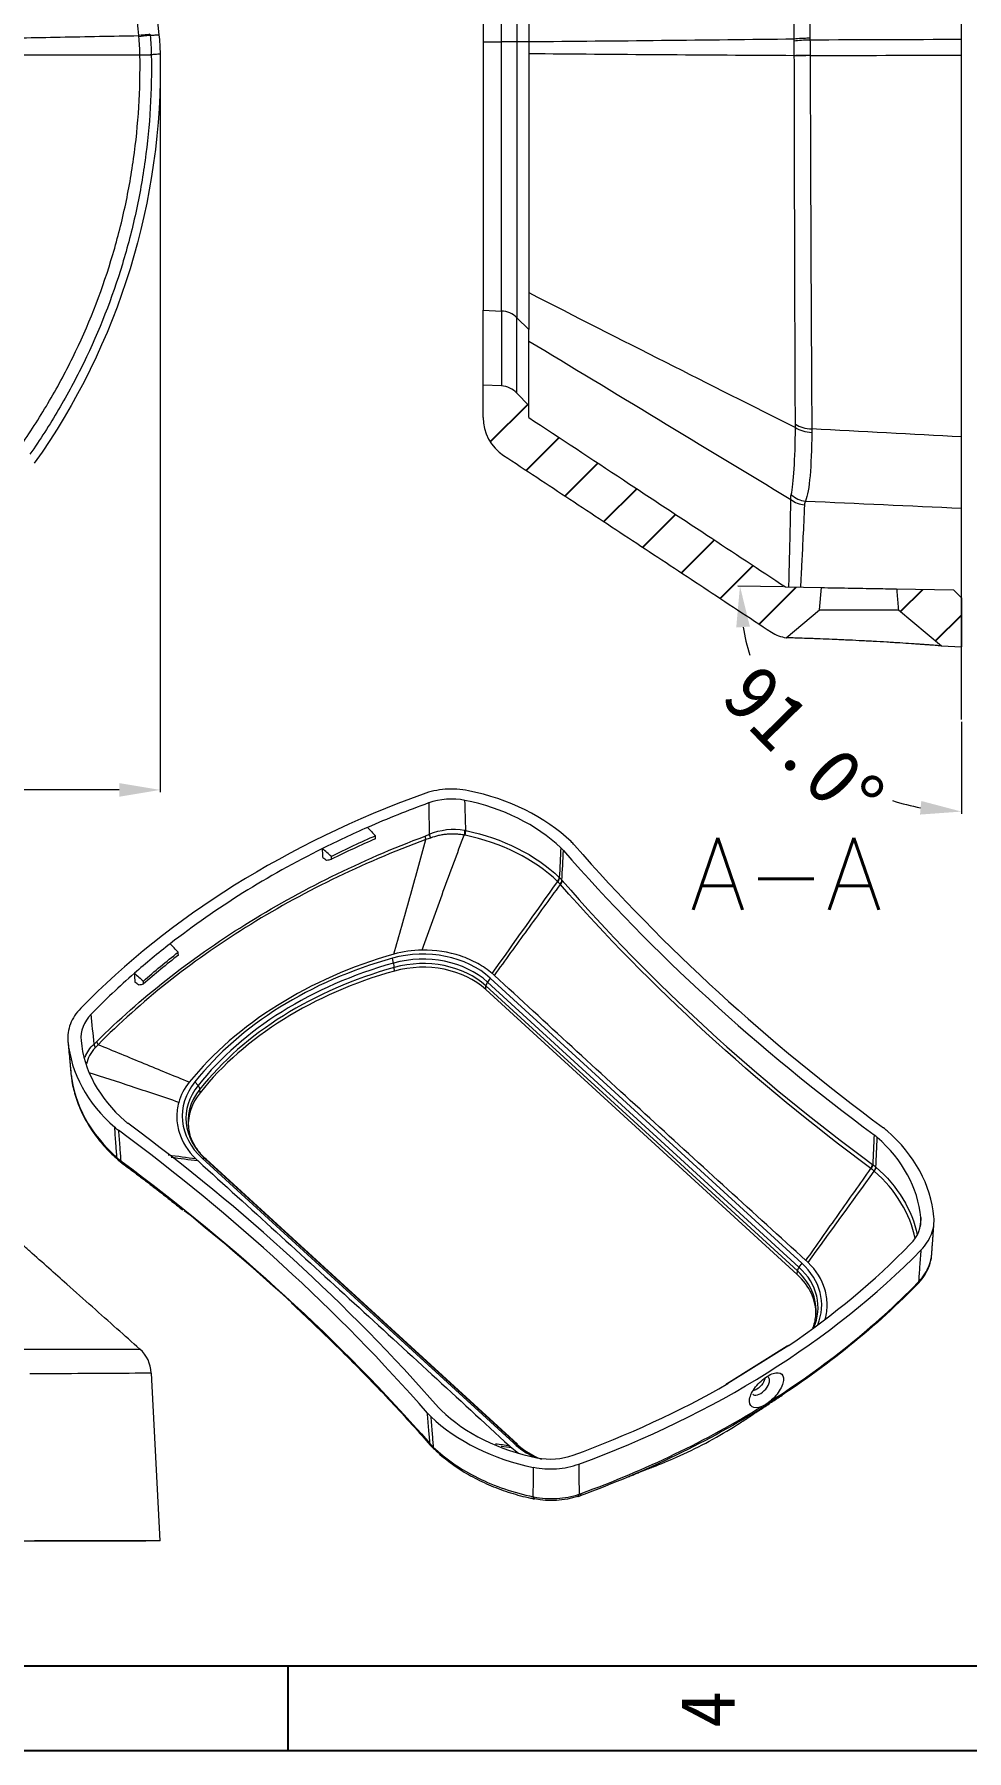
# Model space of a CAD drawing. Extents: x -40 to 272, y -118 to 614.
# Drawn here: x 105.1 to 146, y 397.2 to 472.6 of the extents above; entities that cross this region are included whole.
import ezdxf
from ezdxf.enums import TextEntityAlignment as Align

# ---------------------------------------------------------------- set-up
doc = ezdxf.new("R2010")
doc.units = 0
doc.header["$MEASUREMENT"] = 0
doc.linetypes.add('PHANTOM', pattern=[2.5, 1.25, -0.25, 0.25, -0.25, 0.25, -0.25])
for name, color, linetype in [('10', 7, 'Continuous'), ('30', 7, 'Continuous'), ('50', 7, 'Continuous'), ('TOP', 7, 'Continuous')]:
    doc.layers.add(name, color=color, linetype=linetype)
doc.styles.add('blockfont', font='simplex.shx', dxfattribs={"bigfont": 'bigfont'})
doc.styles.add('宋体', font='SimSun.ttf', dxfattribs={"width": 0.7})
doc.dimstyles.new('3', dxfattribs={"dimtxt": 2.5, "dimasz": 1.8, "dimexe": 0.1, "dimexo": 0.1, "dimgap": 0.1, "dimtad": 0, "dimzin": 0, "dimdsep": 46, "dimtxsty": 'Standard', "dimcen": 0, "dimclrd": 4, "dimclre": 4, "dimclrt": 3, "dimadec": 1, "dimazin": 0, "dimtfac": 1, "dimtofl": 0, "dimtmove": 0, "dimatfit": 3, "dimfxl": 0.18, "dimtolj": 1, "dimtzin": 0, "dimlwd": 9, "dimlwe": 9, "dimarcsym": 0})

# ---------------------------------------------------------------- blocks, each defined once
blk = doc.blocks.new('HATCH1')
at = {"color": 200, "linetype": 'Continuous'}
for p, q in [((171.125, 428.308), (172.767, 429.948)), ((172.703, 427.057), (174.147, 428.5)), ((174.407, 425.932), (175.851, 427.375)), ((176.111, 424.808), (177.555, 426.251)), ((177.815, 423.683), (179.259, 425.126)), ((179.519, 422.558), (180.963, 424.001)), ((181.223, 421.434), (182.667, 422.877)), ((182.926, 420.309), (184.551, 421.932)), ((189.137, 420.859), (190.113, 421.834)), ((190.675, 419.568), (191.812, 420.705))]:
    blk.add_line(p, q, dxfattribs=at)
blk = doc.blocks.new('*D30')
at = {"color": 4, "linetype": 'Continuous', "lineweight": 9}
for p, q in [((20.592, 470.951), (20.592, 439.322)), ((110.631, 470.951), (110.631, 439.322)), ((22.392, 439.422), (60.928, 439.422)), ((108.831, 439.422), (70.295, 439.422))]:
    blk.add_line(p, q, dxfattribs=at)
for points in [[(22.392, 439.722), (22.392, 439.122), (20.592, 439.422)], [(108.831, 439.722), (108.831, 439.122), (110.631, 439.422)]]:
    blk.add_solid(points, dxfattribs=at)
at = {"layer": 'Defpoints', "color": 0, "linetype": 'Continuous', "lineweight": 9}
for p in [(20.592, 471.051), (110.631, 471.051), (110.631, 439.422)]:
    blk.add_point(p, dxfattribs=at)
at = {"color": 3, "linetype": 'Continuous', "lineweight": 9, "insert": (65.611, 439.422), "char_height": 2.5, "attachment_point": 5}
blk.add_mtext('\\A1;90.04', dxfattribs=at)
blk = doc.blocks.new('*D45')
at = {"color": 4, "linetype": 'Continuous', "lineweight": 9}
for p, q in [((137.984, 448.335), (135.984, 448.37)), ((145.81, 442.41), (145.81, 438.371))]:
    blk.add_line(p, q, dxfattribs=at)
for start, end in [(189.61711, 197.11118), (251.88882, 259.38289)]:
    blk.add_arc((145.81, 448.199), 9.728, start, end, dxfattribs=at)
for points in [[(135.92, 446.551), (136.518, 446.596), (136.084, 448.369)], [(144.045, 438.936), (143.99, 438.339), (145.81, 438.471)]]:
    blk.add_solid(points, dxfattribs=at)
at = {"layer": 'Defpoints', "color": 0, "linetype": 'Continuous', "lineweight": 9}
for p in [(145.81, 576.887), (138.084, 448.334), (139.66, 448.306), (137.329, 443.433), (145.81, 442.51)]:
    blk.add_point(p, dxfattribs=at)
at = {"color": 3, "linetype": 'Continuous', "lineweight": 9, "insert": (138.871, 441.38), "char_height": 2.5, "attachment_point": 5, "rotation": 314.5}
blk.add_mtext('\\A1;91.0°', dxfattribs=at)
blk = doc.blocks.new('7')
blk.add_line((2215.95, 246.19), (2215.95, 241.19))
for points in [[(2420.95, 241.19), (2010.95, 241.19), (2010.95, 528.19), (2420.95, 528.19)], [(2415.95, 246.19), (2015.95, 246.19), (2015.95, 523.19), (2415.95, 523.19)]]:
    blk.add_lwpolyline(points, close=True)
at = {"style": '宋体'}
blk.add_text('4', height=3.2, rotation=90, dxfattribs=at).set_placement((2240.76, 243.63), align=Align.MIDDLE)

msp = doc.modelspace()

# ---------------------------------------------------------------- linework, layer by layer
at = {"layer": '10', "color": 7, "linetype": 'Continuous', "lineweight": 9}
for p, q in [((124.81, 547.125), (124.81, 472.272)), ((125.612, 472.272), (125.612, 547.125)), ((126.285, 547.125), (126.285, 472.272)), ((126.81, 547.125), (126.81, 472.272)), ((145.81, 472.365), (145.81, 547.032)), ((124.81, 472.272), (125.612, 472.272)), ((124.81, 472.272), (124.81, 460.487)), ((125.612, 460.448), (125.612, 472.272)), ((126.285, 472.272), (125.612, 472.272)), ((126.285, 472.272), (126.285, 460.155)), ((126.81, 472.272), (126.285, 472.272)), ((126.81, 472.272), (126.81, 459.634)), ((145.81, 454.922), (145.81, 471.687)), ((124.81, 460.487), (125.612, 460.448)), ((124.81, 457.199), (124.81, 460.487)), ((125.612, 460.448), (125.612, 457.157)), ((126.285, 456.846), (126.285, 460.155)), ((126.81, 459.634), (126.285, 460.155)), ((126.81, 456.294), (126.81, 459.634)), ((125.612, 457.157), (124.81, 457.199)), ((124.81, 455.775), (124.81, 457.199)), ((126.81, 456.294), (126.285, 456.846)), ((126.81, 455.775), (126.81, 456.294)), ((145.81, 447.849), (145.81, 451.792)), ((138.084, 448.334), (139.66, 448.306)), ((139.574, 447.327), (139.66, 448.306)), ((142.96, 448.248), (145.46, 448.205)), ((145.81, 447.849), (145.46, 448.205)), ((145.81, 447.849), (145.81, 445.699)), ((138.118, 446.105), (139.574, 447.327)), ((143.04, 447.331), (144.931, 445.745)), ((144.931, 445.745), (145.81, 445.699)), ((120.876, 431.818), (120.821, 432.03)), ((120.914, 431.468), (120.908, 431.628)), ((125.119, 431.162), (124.998, 430.986)), ((125.119, 431.162), (138.796, 418.647)), ((124.923, 430.658), (124.93, 430.816)), ((124.923, 430.658), (138.6, 418.144)), ((138.607, 418.301), (124.93, 430.816)), ((124.998, 430.986), (138.675, 418.471)), ((112.291, 426.446), (112.153, 426.607)), ((112.381, 426.129), (112.369, 426.285)), ((126.151, 410.735), (112.473, 423.249)), ((112.598, 423.227), (112.473, 423.249)), ((126.275, 410.713), (112.598, 423.227)), ((126.318, 410.693), (112.641, 423.207)), ((138.6, 418.144), (138.607, 418.301)), ((138.796, 418.647), (138.675, 418.471)), ((135.489, 413.349), (138.163, 415.022)), ((138.226, 415.028), (135.555, 413.357)), ((138.163, 415.022), (138.226, 415.028)), ((138.226, 415.028), (138.229, 415.025)), ((110.631, 406.447), (110.244, 413.821)), ((110.244, 413.821), (110.244, 413.821)), ((135.488, 413.314), (135.489, 413.349)), ((135.555, 413.357), (135.489, 413.349)), ((135.558, 413.354), (135.555, 413.357)), ((126.275, 410.713), (126.151, 410.735)), ((110.631, 406.447), (105.102, 406.447))]:
    msp.add_line(p, q, dxfattribs=at)
for centre, radius, start, end in [((461.174, 509.699), 352.562, 173.95586, 186.04414), ((125.56, 456.158), 1, 43.5, 87), ((126.81, 455.775), 2, 180, 236.57292), ((138.296, 447.595), 1.5, 236.57292, 263.2033)]:
    msp.add_arc(centre, radius, start, end, dxfattribs=at)
at = {"layer": '10', "color": 7, "linetype": 'Continuous', "lineweight": 9, "extrusion": (2.75248e-16, 6.08817e-17, -1)}
msp.add_arc((-80.631, 471.116), 30, 178.83064, 215.34386, dxfattribs=at)
at = {"layer": '10', "color": 7, "linetype": 'Continuous', "lineweight": 9}
for centre, major_axis, ratio, start_param, end_param in [((139.212, 472.238), (1, 0.015), 0.106026, 1.621555, 2.409753), ((108.741, 471.675), (-1.5, -0.031), 0.002185, 2.298204, 3.08923), ((108.741, 471.666), (-1.5, -0.029), 0.001515, 2.29819, 3.089233), ((139.218, 471.639), (1, 0.003), 0.019813, 1.623093, 2.414171), ((125.56, 459.506), (1, 0), 0.942809, 0.759218, 1.518436), ((139.291, 455.84), (1, 0.007), 0.57287, 3.824617, 4.656227), ((139.014, 453.075), (0.902, -0.432), 0.965756, 4.392602, 5.093308), ((121.883, 433.075), (-8.639, -0.111), 0.755515, 3.798827, 4.436103), ((139.366, 411.927), (-40.144, -0.514), 0.755515, 5.145395, 5.63467), ((139.366, 411.927), (-39.567, -0.507), 0.755515, 5.14541, 5.221843), ((121.883, 433.075), (-8.063, -0.103), 0.755515, 3.798838, 4.436001), ((139.368, 411.788), (38.979, 0.499), 0.755515, 2.07848, 2.136603), ((122.563, 437.287), (0.119, -0.262), 0.192528, 3.842845, 4.543551), ((123.969, 437.442), (-0.059, -0.282), 0.178913, 1.563954, 2.395564), ((139.366, 411.927), (-39.567, -0.507), 0.755515, 5.280642, 5.499423), ((213.642, 479.627), (102.106, 1.308), 0.755515, 3.713747, 3.924726), ((213.642, 479.627), (101.53, 1.3), 0.755515, 3.713746, 3.924726), ((127.925, 435.455), (-0.199, -0.208), 0.51601, 1.811569, 2.602646), ((128.026, 435.349), (-0.218, -0.188), 0.53961, 1.866668, 2.654865), ((139.368, 411.788), (38.979, 0.499), 0.755515, 2.360276, 2.4184), ((126.549, 420.112), (16.819, 0.215), 0.755515, 1.908603, 2.588277), ((126.55, 420.013), (16.66, 0.213), 0.755515, 1.908603, 2.588277), ((122.135, 429.295), (3.86, 0.049), 0.755515, 0.677643, 1.908603), ((122.137, 429.196), (3.701, 0.047), 0.755515, 0.677643, 1.908603), ((120.81, 431.822), (0.077, -0.277), 0.217122, 0.738055, 1.497273), ((122.138, 429.069), (-3.612, -0.046), 0.755515, 3.819236, 5.050195), ((122.14, 428.917), (3.6, 0.046), 0.755515, 0.677643, 1.908603), ((139.366, 411.927), (-39.567, -0.507), 0.755515, 5.558222, 5.634654), ((126.551, 419.886), (-16.571, -0.212), 0.755515, 5.050195, 5.729869), ((126.553, 419.735), (16.559, 0.212), 0.755515, 1.908603, 2.588277), ((125.153, 430.945), (0.194, 0.212), 0.510381, 1.832055, 2.591274), ((115.196, 428.891), (-8.639, -0.111), 0.755515, 0.060777, 0.698053), ((115.196, 428.891), (-8.063, -0.103), 0.755515, 0.060878, 0.698041), ((107.955, 428.147), (0.191, -0.216), 0.600821, 3.71736, 4.418065), ((115.457, 425.116), (3.86, 0.049), 0.755515, 2.588277, 3.819236), ((115.459, 425.017), (3.701, 0.047), 0.755515, 2.588277, 3.819236), ((115.46, 424.89), (-3.612, -0.046), 0.755515, 5.729869, 6.420053), ((115.462, 424.739), (3.6, 0.046), 0.755515, 2.588277, 3.174309), ((112.123, 426.386), (0.225, -0.179), 0.557377, 0.479933, 1.239151), ((37.536, 369.438), (101.53, 1.3), 0.755515, 0.572153, 0.783134), ((37.536, 369.438), (102.106, 1.308), 0.755515, 0.572154, 0.783133), ((135.982, 420.174), (-8.639, -0.111), 0.755515, 3.202369, 3.839645), ((135.982, 420.174), (-8.063, -0.103), 0.755515, 3.202471, 3.839634), ((109.057, 423.508), (0.285, 0.324), 0.501065, 2.68631, 3.155075), ((109.058, 423.506), (0.285, 0.324), 0.500107, 2.68595, 3.143125), ((112.446, 422.994), (0.194, 0.212), 0.510381, 6.28318, 6.596804), ((141.716, 422.823), (0.169, 0.233), 0.475282, 4.889063, 5.67726), ((141.834, 422.729), (0.19, 0.217), 0.504547, 4.930694, 5.721771), ((111.812, 437.139), (-40.144, -0.514), 0.755515, 2.003802, 2.493077), ((111.812, 437.139), (-39.567, -0.507), 0.755515, 2.292123, 2.493062), ((138.83, 418.43), (0.194, 0.212), 0.510381, 1.832055, 2.591274), ((135.815, 416.554), (-3.612, -0.046), 0.755515, 2.981607, 3.819236), ((135.814, 416.681), (3.701, 0.047), 0.755515, 5.944287, 6.960829), ((135.813, 416.78), (3.86, 0.049), 0.755515, 5.970599, 6.960829), ((135.817, 416.403), (3.6, 0.046), 0.755515, 6.250488, 6.960829), ((108.741, 413.743), (-0.115, -1.496), 0.999806, 1.700076, 2.491119), ((111.812, 437.139), (-39.567, -0.507), 0.755515, 2.003818, 2.204757), ((129.296, 415.99), (-8.639, -0.111), 0.755515, 0.657234, 1.29451), ((129.296, 415.99), (-8.063, -0.103), 0.755515, 0.657246, 1.294409), ((129.134, 412.602), (3.86, 0.049), 0.755515, 3.819236, 4.142113), ((129.136, 412.503), (3.701, 0.047), 0.755515, 3.819236, 4.205353), ((126.123, 410.48), (0.194, 0.212), 0.510381, 6.28318, 6.596804), ((122.954, 410.792), (-0.298, -0.313), 0.520433, 5.847927, 6.350058), ((122.955, 410.791), (-0.298, -0.313), 0.519499, 5.847542, 6.638585)]:
    msp.add_ellipse(centre, major_axis=major_axis, ratio=ratio, start_param=start_param, end_param=end_param, dxfattribs=at)
for points, knots in [([(109.687, 472.54), (109.53, 474.083), (109.382, 475.627), (109.107, 478.717), (108.979, 480.263), (108.626, 484.902), (108.43, 487.998), (107.958, 497.293), (107.801, 503.494), (107.801, 515.904), (107.958, 522.105), (108.43, 531.399), (108.626, 534.496), (108.979, 539.135), (109.107, 540.68), (109.382, 543.77), (109.53, 545.314), (109.687, 546.857)], [0, 0, 0, 0, 0.0625, 0.0625, 0.125, 0.125, 0.25, 0.25, 0.5, 0.5, 0.75, 0.75, 0.875, 0.875, 0.9375, 0.9375, 1, 1, 1, 1]), ([(138.466, 472.398), (138.455, 475.496), (138.444, 478.598), (138.426, 484.806), (138.418, 487.914), (138.4, 497.245), (138.393, 503.47), (138.393, 515.928), (138.4, 522.153), (138.418, 531.483), (138.426, 534.591), (138.444, 540.8), (138.455, 543.901), (138.466, 546.999)], [0, 0, 0, 0, 0.125, 0.125, 0.25, 0.25, 0.5, 0.5, 0.75, 0.75, 0.875, 0.875, 1, 1, 1, 1]), ([(139.158, 546.961), (139.139, 543.867), (139.122, 540.769), (139.092, 534.567), (139.079, 531.462), (139.047, 522.141), (139.036, 515.922), (139.036, 503.475), (139.047, 497.257), (139.079, 487.935), (139.092, 484.831), (139.122, 478.629), (139.139, 475.531), (139.158, 472.437)], [0, 0, 0, 0, 0.125, 0.125, 0.25, 0.25, 0.5, 0.5, 0.75, 0.75, 0.875, 0.875, 1, 1, 1, 1]), ([(110.18, 472.595), (110.17, 472.593), (110.121, 472.588), (109.952, 472.569), (109.833, 472.556), (109.687, 472.54)], [0, 0, 0, 0, 0.5, 0.5, 1, 1, 1, 1]), ([(109.692, 472.492), (109.69, 472.508), (109.688, 472.524), (109.687, 472.538), (109.687, 472.542)], [0, 0, 0, 0, 0.998767, 1, 1, 1, 1]), ([(110.185, 472.551), (110.175, 472.549), (110.126, 472.542), (109.957, 472.522), (109.837, 472.508), (109.692, 472.492)], [0, 0, 0, 0, 0.5, 0.5, 1, 1, 1, 1]), ([(110.185, 472.551), (110.244, 472.555), (110.303, 472.559), (110.362, 472.562), (110.431, 472.567), (110.501, 472.571), (110.571, 472.576)], [0, 0, 0, 0, 0.457948, 0.457948, 0.457948, 1, 1, 1, 1]), ([(110.624, 471.728), (110.555, 471.722), (110.485, 471.716), (110.415, 471.71), (110.356, 471.705), (110.297, 471.701), (110.239, 471.696)], [0, 0, 0, 0, 0.542287, 0.542287, 0.542287, 1, 1, 1, 1]), ([(126.81, 472.276), (128.753, 472.292), (130.696, 472.311), (134.581, 472.352), (136.524, 472.374), (138.466, 472.398)], [0, 0, 0, 0, 0.5, 0.5, 1, 1, 1, 1]), ([(138.466, 472.398), (138.555, 472.409), (138.659, 472.418), (138.839, 472.428), (138.901, 472.43), (138.997, 472.434), (139.029, 472.434), (139.093, 472.436), (139.126, 472.436), (139.158, 472.437)], [0, 0, 0, 0, 0.5, 0.5, 0.75, 0.75, 0.875, 0.875, 1, 1, 1, 1]), ([(104.46, 454.47), (104.9, 455.096), (105.314, 455.737), (105.896, 456.722), (106.084, 457.054), (106.447, 457.727), (106.622, 458.067), (107.46, 459.781), (108.02, 461.198), (108.692, 463.392), (108.887, 464.13), (109.136, 465.249), (109.211, 465.624), (109.347, 466.375), (109.407, 466.752), (109.672, 468.636), (109.765, 470.155), (109.738, 471.684)], [0, 0, 0, 0, 0.125, 0.125, 0.1875, 0.1875, 0.25, 0.25, 0.5, 0.5, 0.625, 0.625, 0.6875, 0.6875, 0.75, 0.75, 1, 1, 1, 1]), ([(110.239, 471.696), (110.269, 470.139), (110.178, 468.593), (109.912, 466.674), (109.852, 466.291), (109.715, 465.526), (109.639, 465.144), (109.389, 464.005), (109.193, 463.252), (108.514, 461.018), (107.948, 459.575), (107.1, 457.827), (106.923, 457.48), (106.556, 456.795), (106.366, 456.456), (105.776, 455.451), (105.357, 454.797), (104.911, 454.159)], [0, 0, 0, 0, 0.25, 0.25, 0.3125, 0.3125, 0.375, 0.375, 0.5, 0.5, 0.75, 0.75, 0.8125, 0.8125, 0.875, 0.875, 1, 1, 1, 1]), ([(138.471, 471.671), (138.558, 471.674), (138.666, 471.676), (138.903, 471.68), (139.034, 471.682), (139.165, 471.682)], [0, 0, 0, 0, 0.5, 0.5, 1, 1, 1, 1]), ([(138.518, 455.473), (138.513, 456.649), (138.508, 457.881), (138.503, 459.491), (138.501, 459.817), (138.499, 460.474), (138.498, 460.804), (138.495, 461.803), (138.493, 462.479), (138.49, 463.507), (138.489, 463.853), (138.487, 464.547), (138.486, 464.895), (138.483, 465.944), (138.482, 466.648), (138.478, 468.068), (138.477, 468.783), (138.474, 470.215), (138.472, 470.932), (138.471, 471.65)], [0, 0, 0, 0, 0.25, 0.25, 0.3125, 0.3125, 0.375, 0.375, 0.5, 0.5, 0.5625, 0.5625, 0.625, 0.625, 0.75, 0.75, 0.875, 0.875, 1, 1, 1, 1]), ([(139.165, 471.659), (139.167, 470.932), (139.17, 470.206), (139.175, 468.756), (139.177, 468.031), (139.183, 466.594), (139.185, 465.88), (139.19, 464.817), (139.191, 464.465), (139.194, 463.761), (139.196, 463.411), (139.2, 462.37), (139.203, 461.685), (139.208, 460.672), (139.21, 460.337), (139.214, 459.672), (139.215, 459.342), (139.224, 457.709), (139.231, 456.46), (139.239, 455.268)], [0, 0, 0, 0, 0.125, 0.125, 0.25, 0.25, 0.375, 0.375, 0.4375, 0.4375, 0.5, 0.5, 0.625, 0.625, 0.6875, 0.6875, 0.75, 0.75, 1, 1, 1, 1]), ([(126.81, 461.257), (128.855, 460.209), (130.849, 459.197), (134.747, 457.227), (136.652, 456.271), (138.518, 455.339)], [0, 0, 0, 0, 0.5, 0.5, 1, 1, 1, 1]), ([(126.81, 459.129), (128.678, 458.005), (130.572, 456.862), (134.409, 454.541), (136.354, 453.364), (138.324, 452.17)], [0, 0, 0, 0, 0.5, 0.5, 1, 1, 1, 1]), ([(126.81, 455.775), (128.195, 454.861), (129.58, 453.947), (130.965, 453.033), (132.187, 452.226), (133.409, 451.419), (134.632, 450.612), (135.782, 449.853), (136.933, 449.093), (138.084, 448.334)], [0, 0, 0, 0, 0.368537, 0.368537, 0.368537, 0.69381, 0.69381, 0.69381, 1, 1, 1, 1]), ([(138.517, 455.332), (138.518, 455.337), (138.518, 455.341), (138.518, 455.346), (138.518, 455.383), (138.518, 455.428), (138.518, 455.473)], [0, 0, 0, 0, 0.000362, 0.000362, 0.000362, 1, 1, 1, 1]), ([(139.238, 455.117), (139.229, 454.366), (139.203, 453.733), (139.116, 452.701), (139.051, 452.325), (138.962, 452.106)], [0, 0, 0, 0, 0.5, 0.5, 1, 1, 1, 1]), ([(138.233, 448.331), (138.234, 448.374), (138.235, 448.432), (138.239, 448.577), (138.241, 448.664), (138.248, 448.97), (138.254, 449.233), (138.27, 449.873), (138.279, 450.251), (138.299, 451.123), (138.311, 451.617), (138.324, 452.17)], [0, 0, 0, 0, 0.125, 0.125, 0.25, 0.25, 0.5, 0.5, 0.75, 0.75, 1, 1, 1, 1]), ([(138.324, 452.17), (138.406, 452.102), (138.5, 452.047), (138.702, 451.969), (138.809, 451.946), (138.917, 451.94)], [0, 0, 0, 0, 0.5, 0.5, 1, 1, 1, 1]), ([(138.917, 451.94), (138.869, 450.896), (138.829, 450.063), (138.783, 449.13), (138.77, 448.871), (138.754, 448.563), (138.75, 448.474), (138.744, 448.364), (138.743, 448.333), (138.741, 448.305)], [0, 0, 0, 0, 0.537779, 0.537779, 0.806668, 0.806668, 0.941113, 0.941113, 1, 1, 1, 1]), ([(139.669, 448.306), (139.664, 448.306), (139.655, 448.306), (139.664, 448.306), (139.669, 448.306), (139.838, 448.303), (140.448, 448.292), (140.878, 448.285), (141.742, 448.27), (142.171, 448.262), (142.782, 448.252), (142.964, 448.248), (142.957, 448.249)], [0, 0, 0, 0, 0.000095, 0.000095, 0.000095, 0.250071, 0.250071, 0.500048, 0.500048, 0.750024, 0.750024, 1, 1, 1, 1]), ([(139.574, 447.327), (139.586, 447.327), (139.631, 447.328), (139.665, 447.329), (139.752, 447.329), (139.805, 447.328), (139.899, 447.328), (139.933, 447.328), (140.005, 447.328), (140.042, 447.327), (140.162, 447.328), (140.25, 447.328), (140.44, 447.329), (140.54, 447.33), (140.749, 447.33), (140.859, 447.33), (141.081, 447.329), (141.193, 447.329), (141.363, 447.329), (141.42, 447.329), (141.534, 447.33), (141.59, 447.33), (141.756, 447.331), (141.864, 447.331), (142.075, 447.332), (142.175, 447.332), (142.316, 447.331), (142.362, 447.331), (142.45, 447.331), (142.493, 447.331), (142.613, 447.331), (142.684, 447.331), (142.809, 447.332), (142.863, 447.333), (142.95, 447.333), (142.983, 447.333), (143.017, 447.332), (143.026, 447.332), (143.036, 447.332), (143.041, 447.331)], [0, 0, 0, 0, 0.062508, 0.125016, 0.125016, 0.187524, 0.187524, 0.218778, 0.218778, 0.250032, 0.250032, 0.31254, 0.31254, 0.375048, 0.375048, 0.437556, 0.437556, 0.500064, 0.500064, 0.531318, 0.531318, 0.562572, 0.562572, 0.625079, 0.625079, 0.687587, 0.687587, 0.718841, 0.718841, 0.750095, 0.750095, 0.812603, 0.812603, 0.875111, 0.875111, 0.937619, 0.937619, 0.968873, 1, 1, 1, 1]), ([(144.929, 445.745), (144.935, 445.744), (144.912, 445.746), (144.856, 445.75), (144.833, 445.752), (144.776, 445.756), (144.744, 445.759), (144.633, 445.767), (144.542, 445.774), (144.381, 445.786), (144.323, 445.79), (144.199, 445.799), (144.069, 445.808), (143.925, 445.818), (143.774, 445.828), (143.695, 445.834), (143.451, 445.85), (143.279, 445.861), (143.006, 445.878), (142.913, 445.884), (142.723, 445.896), (142.626, 445.902), (142.335, 445.919), (142.136, 445.93), (141.832, 445.947), (141.729, 445.953), (141.525, 445.964), (141.423, 445.969), (141.119, 445.985), (140.918, 445.994), (140.619, 446.008), (140.52, 446.013), (140.326, 446.022), (140.231, 446.026), (139.952, 446.038), (139.774, 446.045), (139.518, 446.055), (139.435, 446.058), (139.276, 446.064), (139.2, 446.067), (138.982, 446.075), (138.849, 446.079), (138.61, 446.087), (138.508, 446.09), (138.38, 446.094), (138.341, 446.095), (138.273, 446.097), (138.243, 446.098), (138.217, 446.099)], [0, 0, 0, 0, 0.062399, 0.062399, 0.093652, 0.093652, 0.124906, 0.124906, 0.187412, 0.187412, 0.218666, 0.218666, 0.249919, 0.281173, 0.281173, 0.312426, 0.312426, 0.374933, 0.374933, 0.406186, 0.406186, 0.437439, 0.437439, 0.499946, 0.499946, 0.531199, 0.531199, 0.562453, 0.562453, 0.62496, 0.62496, 0.656213, 0.656213, 0.687466, 0.687466, 0.749973, 0.749973, 0.781226, 0.781226, 0.81248, 0.81248, 0.874987, 0.874987, 0.937493, 0.937493, 0.968747, 0.968747, 1, 1, 1, 1]), ([(124.159, 439.385), (123.827, 439.452), (123.488, 439.472), (122.805, 439.423), (122.48, 439.354), (122.169, 439.241)], [0, 0, 0, 0, 0.5, 0.5, 1, 1, 1, 1]), ([(107.847, 428.38), (108.792, 429.323), (109.808, 430.221), (111.979, 431.931), (113.134, 432.742), (115.557, 434.258), (116.831, 434.967), (119.474, 436.269), (120.842, 436.862), (122.257, 437.397)], [0, 0, 0, 0, 0.25, 0.25, 0.5, 0.5, 0.75, 0.75, 1, 1, 1, 1]), ([(122.29, 437.24), (119.465, 436.195), (116.796, 434.892), (111.957, 431.865), (109.773, 430.131), (107.901, 428.237)], [0, 0, 0, 0, 0.5, 0.5, 1, 1, 1, 1]), ([(119.735, 437.777), (119.793, 437.715), (119.851, 437.652), (119.909, 437.59), (119.966, 437.528), (120.023, 437.466), (120.081, 437.405)], [0, 0, 0, 0, 0.502999, 0.502999, 0.502999, 1, 1, 1, 1]), ([(120.088, 437.28), (120.087, 437.304), (120.085, 437.329), (120.084, 437.353), (120.083, 437.37), (120.082, 437.387), (120.081, 437.405)], [0, 0, 0, 0, 0.583154, 0.583154, 0.583154, 1, 1, 1, 1]), ([(120.89, 432.215), (121.121, 433.031), (121.353, 433.858), (121.818, 435.532), (122.053, 436.381), (122.29, 437.24)], [0, 0, 0, 0, 0.5, 0.5, 1, 1, 1, 1]), ([(122.126, 432.39), (122.439, 433.271), (122.751, 434.13), (123.368, 435.811), (123.673, 436.633), (123.973, 437.438)], [0, 0, 0, 0, 0.5, 0.5, 1, 1, 1, 1]), ([(122.257, 437.397), (122.258, 437.376), (122.262, 437.351), (122.273, 437.298), (122.28, 437.269), (122.29, 437.24)], [0, 0, 0, 0, 0.5, 0.5, 1, 1, 1, 1]), ([(123.973, 437.438), (123.965, 437.439), (123.958, 437.441), (123.942, 437.444), (123.919, 437.448), (123.865, 437.456), (123.819, 437.462), (123.726, 437.473), (123.664, 437.478), (123.477, 437.487), (123.351, 437.485), (123.162, 437.469), (123.099, 437.461), (122.974, 437.442), (122.912, 437.43), (122.729, 437.388), (122.61, 437.353), (122.493, 437.309)], [0, 0, 0, 0, 0.015625, 0.015625, 0.03125, 0.0625, 0.125, 0.125, 0.25, 0.25, 0.5, 0.5, 0.625, 0.625, 0.75, 0.75, 1, 1, 1, 1]), ([(123.996, 437.651), (123.996, 437.624), (123.994, 437.59), (123.986, 437.517), (123.98, 437.477), (123.973, 437.438)], [0, 0, 0, 0, 0.5, 0.5, 1, 1, 1, 1]), ([(118.145, 436.505), (118.08, 436.562), (118.014, 436.619), (117.949, 436.676), (117.883, 436.734), (117.816, 436.792), (117.75, 436.85)], [0, 0, 0, 0, 0.497414, 0.497414, 0.497414, 1, 1, 1, 1]), ([(117.927, 436.337), (117.964, 436.344), (118.002, 436.351), (118.04, 436.359), (118.077, 436.366), (118.115, 436.373), (118.153, 436.38)], [0, 0, 0, 0, 0.5, 0.5, 0.5, 1, 1, 1, 1]), ([(125.305, 431.277), (125.787, 431.944), (126.27, 432.61), (127.236, 433.942), (127.719, 434.607), (128.203, 435.272)], [0, 0, 0, 0, 0.5, 0.5, 1, 1, 1, 1]), ([(128.203, 435.273), (128.226, 435.3), (128.246, 435.331), (128.259, 435.359), (128.268, 435.378), (128.274, 435.397), (128.278, 435.415), (128.28, 435.425), (128.281, 435.434), (128.282, 435.442)], [0, 0, 0, 0, 0.498736, 0.498736, 0.498736, 0.826011, 0.826011, 0.826011, 1, 1, 1, 1]), ([(111.42, 432.297), (111.362, 432.359), (111.305, 432.421), (111.247, 432.483), (111.189, 432.546), (111.13, 432.608), (111.072, 432.671)], [0, 0, 0, 0, 0.497414, 0.497414, 0.497414, 1, 1, 1, 1]), ([(120.89, 432.215), (119.028, 431.683), (117.296, 430.911), (114.268, 429.016), (112.94, 427.874), (111.9, 426.59)], [0, 0, 0, 0, 0.5, 0.5, 1, 1, 1, 1]), ([(125.208, 431.363), (125.014, 431.528), (124.801, 431.675), (124.337, 431.931), (124.084, 432.042), (123.286, 432.308), (122.714, 432.396), (122.127, 432.39)], [0, 0, 0, 0, 0.25, 0.25, 0.5, 0.5, 1, 1, 1, 1]), ([(109.495, 431.37), (109.561, 431.313), (109.627, 431.255), (109.693, 431.198), (109.758, 431.141), (109.823, 431.084), (109.888, 431.027)], [0, 0, 0, 0, 0.502999, 0.502999, 0.502999, 1, 1, 1, 1]), ([(138.981, 418.764), (137.836, 419.803), (136.691, 420.843), (134.405, 422.924), (133.264, 423.966), (130.985, 426.051), (129.847, 427.095), (127.574, 429.185), (126.439, 430.23), (125.305, 431.277)], [0, 0, 0, 0, 0.25, 0.25, 0.5, 0.5, 0.75, 0.75, 1, 1, 1, 1]), ([(109.671, 430.858), (109.716, 430.867), (109.76, 430.876), (109.804, 430.885), (109.835, 430.891), (109.865, 430.897), (109.896, 430.903)], [0, 0, 0, 0, 0.592846, 0.592846, 0.592846, 1, 1, 1, 1]), ([(107.138, 429.836), (106.933, 429.627), (106.781, 429.395), (106.589, 428.897), (106.553, 428.643), (106.578, 428.384)], [0, 0, 0, 0, 0.5, 0.5, 1, 1, 1, 1]), ([(106.578, 428.384), (106.601, 428.129), (106.625, 427.874), (106.649, 427.619), (106.669, 427.4), (106.69, 427.18), (106.71, 426.96)], [0, 0, 0, 0, 0.537421, 0.537421, 0.537421, 1, 1, 1, 1]), ([(111.9, 426.59), (111.249, 426.855), (110.591, 427.125), (109.259, 427.674), (108.584, 427.954), (107.901, 428.237)], [0, 0, 0, 0, 0.5, 0.5, 1, 1, 1, 1]), ([(106.728, 426.871), (106.732, 426.815), (106.756, 426.534), (106.887, 426.005), (107.138, 425.321), (107.498, 424.647), (107.954, 424.012), (108.388, 423.531), (108.684, 423.267), (108.778, 423.188)], [0, 0, 0, 0, 0.041456, 0.208572, 0.386608, 0.564458, 0.742968, 0.921074, 1, 1, 1, 1]), ([(111.441, 425.704), (110.734, 425.946), (110.043, 426.177), (108.736, 426.609), (108.119, 426.811), (107.514, 427.007)], [0, 0, 0, 0, 0.518454, 0.518454, 1, 1, 1, 1]), ([(111.441, 425.704), (111.381, 425.487), (111.354, 425.269), (111.361, 424.833), (111.395, 424.613), (111.59, 423.97), (111.839, 423.571), (112.196, 423.221)], [0, 0, 0, 0, 0.25, 0.25, 0.5, 0.5, 1, 1, 1, 1]), ([(108.729, 423.279), (108.714, 423.483), (108.699, 423.686), (108.684, 423.889), (108.666, 424.13), (108.649, 424.371), (108.631, 424.611)], [0, 0, 0, 0, 0.457713, 0.457713, 0.457713, 1, 1, 1, 1]), ([(108.798, 424.477), (108.816, 424.236), (108.834, 423.995), (108.852, 423.754), (108.867, 423.55), (108.882, 423.347), (108.897, 423.143)], [0, 0, 0, 0, 0.542052, 0.542052, 0.542052, 1, 1, 1, 1]), ([(112.641, 423.207), (112.576, 423.266), (112.395, 423.447), (112.15, 423.773), (111.966, 424.145), (111.91, 424.386), (111.896, 424.485)], [0, 0, 0, 0, 0.159756, 0.47284, 0.787537, 1, 1, 1, 1]), ([(112.289, 423.133), (113.434, 422.093), (114.579, 421.054), (116.865, 418.972), (118.006, 417.931), (120.285, 415.845), (121.423, 414.801), (123.696, 412.712), (124.831, 411.666), (125.965, 410.62)], [0, 0, 0, 0, 0.25, 0.25, 0.5, 0.5, 0.75, 0.75, 1, 1, 1, 1]), ([(138.981, 418.764), (139.457, 419.436), (139.933, 420.108), (140.884, 421.454), (141.359, 422.127), (141.834, 422.8)], [0, 0, 0, 0, 0.5, 0.5, 1, 1, 1, 1]), ([(141.834, 422.8), (141.853, 422.832), (141.869, 422.865), (141.88, 422.896), (141.888, 422.916), (141.893, 422.936), (141.896, 422.955), (141.897, 422.965), (141.898, 422.974), (141.899, 422.983)], [0, 0, 0, 0, 0.497967, 0.497967, 0.497967, 0.826016, 0.826016, 0.826016, 1, 1, 1, 1]), ([(144.04, 419.229), (144.245, 419.439), (144.397, 419.67), (144.589, 420.168), (144.625, 420.422), (144.601, 420.681)], [0, 0, 0, 0, 0.5, 0.5, 1, 1, 1, 1]), ([(109.735, 414.87), (109.4, 415.168), (108.704, 415.787), (107.637, 416.734), (106.64, 417.622), (105.723, 418.437), (105.064, 419.023), (104.564, 419.468), (104.313, 419.692), (104.153, 419.834), (104.072, 419.906), (104.001, 419.97), (103.957, 420.009), (103.937, 420.026)], [0, 0, 0, 0, 0.173343, 0.359718, 0.552619, 0.688288, 0.831843, 0.892113, 0.946043, 0.961273, 0.97558, 0.988944, 1, 1, 1, 1]), ([(143.908, 417.758), (143.916, 417.767), (144.039, 417.889), (144.221, 418.137), (144.411, 418.541), (144.501, 418.835), (144.5, 418.984), (144.5, 418.99)], [0, 0, 0, 0, 0.024359, 0.349115, 0.661495, 0.989338, 1, 1, 1, 1]), ([(143.941, 417.839), (143.957, 418.059), (143.972, 418.278), (143.988, 418.497), (144.006, 418.741), (144.023, 418.985), (144.04, 419.229)], [0, 0, 0, 0, 0.473442, 0.473442, 0.473442, 1, 1, 1, 1]), ([(143.941, 417.839), (144.145, 418.056), (144.296, 418.291), (144.457, 418.709), (144.495, 418.879), (144.508, 419.049)], [0, 0, 0, 0, 0.603125, 0.603125, 1, 1, 1, 1]), ([(139.829, 416.192), (139.888, 416.41), (139.916, 416.628), (139.909, 417.063), (139.875, 417.283), (139.679, 417.926), (139.431, 418.325), (139.074, 418.676)], [0, 0, 0, 0, 0.25, 0.25, 0.5, 0.5, 1, 1, 1, 1]), ([(143.803, 417.655), (142.848, 416.676), (141.812, 415.74), (139.602, 413.975), (138.428, 413.145), (135.943, 411.59), (134.644, 410.873), (131.932, 409.559), (130.52, 408.963), (129.068, 408.435)], [0, 0, 0, 0, 0.25, 0.25, 0.5, 0.5, 0.75, 0.75, 1, 1, 1, 1]), ([(137.41, 412.581), (138.618, 413.346), (139.762, 414.163), (141.924, 415.898), (142.939, 416.816), (143.881, 417.776)], [0, 0, 0, 0, 0.5, 0.5, 1, 1, 1, 1]), ([(143.803, 417.655), (143.823, 417.667), (143.866, 417.692), (143.875, 417.747), (143.881, 417.776)], [0, 0, 0, 0, 0.468073, 1, 1, 1, 1]), ([(116.397, 416.883), (117.064, 416.269), (118.392, 415.008), (120.303, 413.063), (121.673, 411.585), (122.379, 410.773), (122.495, 410.638)], [0, 0, 0, 0, 0.306338, 0.62181, 0.937204, 1, 1, 1, 1]), ([(139.376, 416.182), (139.363, 416.087), (139.334, 415.958), (139.287, 415.832), (139.273, 415.797)], [0, 0, 0, 0, 0.728827, 1, 1, 1, 1]), ([(104.46, 414.866), (104.9, 414.866), (105.314, 414.866), (105.896, 414.866), (106.084, 414.866), (106.447, 414.866), (106.622, 414.866), (107.46, 414.865), (108.02, 414.865), (108.692, 414.865), (108.887, 414.865), (109.136, 414.864), (109.211, 414.864), (109.347, 414.864), (109.407, 414.864), (109.648, 414.864), (109.744, 414.866), (109.743, 414.861)], [0, 0, 0, 0, 0.128638, 0.128638, 0.192957, 0.192957, 0.257276, 0.257276, 0.514552, 0.514552, 0.643189, 0.643189, 0.707508, 0.707508, 0.771827, 0.771827, 1, 1, 1, 1]), ([(110.244, 413.82), (110.246, 413.814), (109.815, 413.811), (108.062, 413.799), (106.694, 413.792), (104.911, 413.784)], [0, 0, 0, 0, 0.483988, 0.483988, 1, 1, 1, 1]), ([(137.046, 412.353), (136.871, 412.281), (136.714, 412.275), (136.519, 412.395), (136.479, 412.519), (136.535, 412.838), (136.629, 413.028), (136.911, 413.393), (137.094, 413.56), (137.459, 413.789), (137.635, 413.846), (137.893, 413.82), (137.974, 413.738), (138.005, 413.474), (137.956, 413.295), (137.746, 412.919), (137.588, 412.729), (137.41, 412.581)], [0, 0, 0, 0, 0.125, 0.125, 0.25, 0.25, 0.375, 0.375, 0.5, 0.5, 0.625, 0.625, 0.75, 0.75, 0.875, 0.875, 1, 1, 1, 1]), ([(137.188, 413.613), (137.179, 413.538), (137.141, 413.447), (137.013, 413.261), (136.918, 413.169), (136.822, 413.108), (136.764, 413.072), (136.706, 413.048), (136.654, 413.038)], [0, 0, 0, 0, 0.352114, 0.352114, 0.756379, 0.756379, 0.756379, 1, 1, 1, 1]), ([(137.001, 412.929), (137.103, 412.992), (137.202, 413.091), (137.342, 413.3), (137.383, 413.412), (137.381, 413.557), (137.36, 413.604), (137.322, 413.633)], [0, 0, 0, 0, 0.370182, 0.370182, 0.740365, 0.740365, 1, 1, 1, 1]), ([(129.11, 408.535), (130.527, 409.05), (131.903, 409.628), (134.554, 410.904), (135.827, 411.6), (137.046, 412.353)], [0, 0, 0, 0, 0.5, 0.5, 1, 1, 1, 1]), ([(136.65, 412.897), (136.67, 412.876), (136.695, 412.861), (136.798, 412.838), (136.899, 412.865), (137.001, 412.929)], [0, 0, 0, 0, 0.302101, 0.302101, 1, 1, 1, 1]), ([(122.472, 410.722), (122.456, 410.927), (122.439, 411.132), (122.423, 411.337), (122.403, 411.579), (122.384, 411.822), (122.364, 412.064)], [0, 0, 0, 0, 0.457948, 0.457948, 0.457948, 1, 1, 1, 1]), ([(122.507, 411.915), (122.527, 411.672), (122.547, 411.43), (122.566, 411.187), (122.583, 410.982), (122.6, 410.777), (122.617, 410.572)], [0, 0, 0, 0, 0.542287, 0.542287, 0.542287, 1, 1, 1, 1]), ([(132.268, 409.702), (132.616, 409.834), (132.958, 409.974), (134.178, 410.514), (135.013, 410.956), (135.913, 411.52), (136.027, 411.593), (136.14, 411.667)], [0, 0, 0, 0, 0.249008, 0.249008, 0.903646, 0.903646, 1, 1, 1, 1]), ([(122.617, 410.572), (123.172, 410.044), (123.833, 409.587), (125.324, 408.845), (126.144, 408.566), (127.007, 408.389)], [0, 0, 0, 0, 0.5, 0.5, 1, 1, 1, 1]), ([(122.665, 410.481), (122.772, 410.377), (123.068, 410.106), (123.629, 409.68), (124.348, 409.245), (125.148, 408.86), (126.002, 408.553), (126.641, 408.378), (126.997, 408.307), (127.049, 408.297)], [0, 0, 0, 0, 0.098575, 0.26241, 0.437774, 0.616117, 0.793986, 0.969681, 1, 1, 1, 1]), ([(125.965, 410.62), (125.973, 410.612), (125.98, 410.605), (125.988, 410.598), (125.996, 410.591), (126.004, 410.583), (126.012, 410.576), (126.021, 410.569), (126.029, 410.562), (126.037, 410.555), (126.045, 410.548), (126.053, 410.541), (126.061, 410.534)], [0, 0, 0, 0, 0.249936, 0.249936, 0.249936, 0.499873, 0.499873, 0.499873, 0.749924, 0.749924, 0.749924, 1, 1, 1, 1]), ([(127.007, 408.389), (127.009, 408.588), (127.011, 408.787), (127.013, 408.987), (127.015, 409.218), (127.017, 409.449), (127.019, 409.681)], [0, 0, 0, 0, 0.462579, 0.462579, 0.462579, 1, 1, 1, 1]), ([(127.019, 409.681), (127.351, 409.614), (127.69, 409.593), (128.373, 409.643), (128.698, 409.711), (129.009, 409.824)], [0, 0, 0, 0, 0.5, 0.5, 1, 1, 1, 1]), ([(129.009, 409.824), (129.011, 409.592), (129.013, 409.36), (129.014, 409.129), (129.016, 408.92), (129.018, 408.712), (129.02, 408.503)], [0, 0, 0, 0, 0.526558, 0.526558, 0.526558, 1, 1, 1, 1]), ([(127.035, 408.383), (127.365, 408.317), (127.701, 408.294), (128.381, 408.335), (128.712, 408.399), (129.02, 408.503)], [0, 0, 0, 0, 0.5, 0.5, 1, 1, 1, 1])]:
    msp.add_open_spline(points, degree=3, knots=knots, dxfattribs=at)
for points, weights in [([(96.18, 472.283), (109.687, 472.54)], [1.03355671191, 1.00684103915]), ([(96.17, 471.71), (109.738, 471.693)], [1.0221977023, 1.00647841234]), ([(125.708, 454.106), (137.469, 446.343)], [1.00414502561, 0.991478004762])]:
    msp.add_rational_spline(points, weights, degree=1, dxfattribs=at)
for points, degree in [([(109.738, 471.693), (109.733, 471.96), (109.718, 472.226), (109.692, 472.492)], 3), ([(110.18, 472.595), (110.182, 472.58), (110.183, 472.566), (110.185, 472.551)], 3), ([(110.185, 472.551), (110.215, 472.27), (110.232, 471.988), (110.238, 471.706)], 3), ([(110.571, 472.576), (110.601, 472.294), (110.619, 472.011), (110.624, 471.728)], 3), ([(126.81, 471.756), (130.639, 471.718), (134.525, 471.693), (138.471, 471.671)], 3), ([(138.466, 472.398), (138.466, 472.398), (138.466, 472.398), (138.466, 472.398)], 3), ([(138.467, 472.297), (138.466, 472.331), (138.466, 472.365), (138.466, 472.398)], 3), ([(138.471, 471.671), (138.47, 471.88), (138.469, 472.089), (138.467, 472.297)], 3), ([(139.158, 472.437), (139.159, 472.405), (139.159, 472.374), (139.159, 472.343)], 3), ([(145.81, 472.365), (143.593, 472.358), (141.376, 472.35), (139.159, 472.343)], 3), ([(139.159, 472.343), (139.162, 472.123), (139.164, 471.903), (139.165, 471.682)], 3), ([(145.81, 471.687), (145.81, 471.913), (145.81, 472.14), (145.81, 472.365)], 3), ([(109.738, 471.684), (109.738, 471.693)], 1), ([(110.238, 471.706), (110.239, 471.696)], 1), ([(139.165, 471.659), (141.38, 471.668), (143.595, 471.678), (145.81, 471.687)], 3), ([(138.334, 452.384), (138.448, 452.874), (138.508, 453.923), (138.518, 455.338)], 3), ([(138.518, 455.339), (138.693, 455.211), (138.962, 455.128), (139.238, 455.117)], 3), ([(139.239, 455.268), (139.239, 455.217), (139.239, 455.167), (139.238, 455.117)], 3), ([(145.81, 454.922), (143.62, 455.037), (141.429, 455.152), (139.239, 455.268)], 3), ([(145.81, 451.792), (145.81, 452.254), (145.81, 453.365), (145.81, 454.922)], 3), ([(138.324, 452.17), (138.313, 452.241), (138.318, 452.313), (138.334, 452.384)], 3), ([(138.962, 452.106), (138.936, 452.051), (138.919, 451.996), (138.917, 451.94)], 3), ([(138.962, 452.106), (141.244, 452.001), (143.527, 451.897), (145.81, 451.792)], 3), ([(142.96, 448.248), (143.04, 447.331)], 1), ([(138.217, 446.099), (138.148, 446.101), (138.11, 446.102), (138.116, 446.102)], 3), ([(124.008, 438.964), (123.477, 439.07), (122.912, 439.029), (122.416, 438.849)], 3), ([(122.416, 438.849), (122.424, 438.39), (122.432, 437.932), (122.44, 437.473)], 3), ([(124.047, 437.641), (124.034, 438.082), (124.021, 438.523), (124.008, 438.964)], 3), ([(119.735, 437.777), (119.062, 437.483), (118.4, 437.173), (117.75, 436.85)], 3), ([(120.081, 437.405), (119.424, 437.119), (118.779, 436.819), (118.145, 436.505)], 3), ([(122.257, 437.397), (122.318, 437.42), (122.379, 437.446), (122.44, 437.473)], 3), ([(122.493, 437.309), (122.425, 437.283), (122.357, 437.26), (122.29, 437.24)], 3), ([(122.44, 437.473), (122.922, 437.685), (123.474, 437.745), (123.996, 437.651)], 3), ([(124.019, 437.429), (124.004, 437.432), (123.989, 437.435), (123.973, 437.438)], 3), ([(123.996, 437.651), (124.013, 437.648), (124.03, 437.645), (124.047, 437.641)], 3), ([(128.077, 435.405), (127.051, 436.383), (125.614, 437.099), (124.019, 437.429)], 3), ([(124.047, 437.641), (125.661, 437.303), (127.114, 436.573), (128.151, 435.581)], 3), ([(128.814, 437.001), (128.769, 437.053), (128.722, 437.102), (128.671, 437.15)], 3), ([(117.75, 436.85), (117.75, 436.85)], 1), ([(117.774, 436.455), (117.766, 436.587), (117.758, 436.718), (117.75, 436.85)], 3), ([(117.774, 436.455), (117.825, 436.416), (117.876, 436.376), (117.927, 436.337)], 3), ([(118.153, 436.38), (118.15, 436.422), (118.148, 436.463), (118.145, 436.505)], 3), ([(128.218, 436.878), (128.196, 436.446), (128.174, 436.014), (128.151, 435.581)], 3), ([(128.332, 436.759), (128.296, 436.8), (128.258, 436.84), (128.218, 436.878)], 3), ([(128.267, 435.46), (128.289, 435.893), (128.31, 436.326), (128.332, 436.759)], 3), ([(128.156, 435.577), (128.153, 435.526), (128.125, 435.461), (128.081, 435.402)], 3), ([(128.156, 435.577), (128.195, 435.539), (128.232, 435.5), (128.267, 435.46)], 3), ([(125.208, 431.363), (126.15, 432.691), (127.108, 434.036), (128.081, 435.402)], 3), ([(128.187, 435.291), (128.154, 435.329), (128.118, 435.366), (128.081, 435.402)], 3), ([(128.203, 435.273), (128.198, 435.279), (128.192, 435.285), (128.187, 435.291)], 3), ([(128.203, 435.272), (128.203, 435.273)], 1), ([(141.834, 422.8), (136.737, 426.57), (132.163, 430.755), (128.203, 435.272)], 3), ([(128.267, 435.46), (128.272, 435.454), (128.277, 435.448), (128.282, 435.442)], 3), ([(128.282, 435.442), (132.222, 430.91), (136.792, 426.728), (141.899, 422.983)], 3), ([(111.072, 432.671), (110.53, 432.249), (110.004, 431.815), (109.495, 431.37)], 3), ([(111.072, 432.671), (111.072, 432.671)], 1), ([(109.888, 431.027), (110.382, 431.462), (110.893, 431.885), (111.42, 432.297)], 3), ([(111.427, 432.172), (111.425, 432.214), (111.422, 432.255), (111.42, 432.297)], 3), ([(122.127, 432.39), (121.705, 432.386), (121.285, 432.328), (120.89, 432.215)], 3), ([(109.495, 431.37), (109.503, 431.239), (109.511, 431.107), (109.52, 430.975)], 3), ([(109.896, 430.903), (109.893, 430.944), (109.891, 430.986), (109.888, 431.027)], 3), ([(125.305, 431.277), (125.274, 431.306), (125.241, 431.335), (125.208, 431.363)], 3), ([(109.671, 430.858), (109.621, 430.897), (109.57, 430.936), (109.52, 430.975)], 3), ([(107.601, 429.579), (107.273, 429.244), (107.114, 428.832), (107.153, 428.418)], 3), ([(107.725, 428.266), (107.683, 428.704), (107.642, 429.142), (107.601, 429.579)], 3), ([(107.337, 427.695), (107.412, 427.907), (107.543, 428.102), (107.725, 428.266)], 3), ([(107.776, 428.1), (107.577, 427.895), (107.447, 427.652), (107.396, 427.395)], 3), ([(107.725, 428.266), (107.765, 428.302), (107.806, 428.34), (107.847, 428.38)], 3), ([(107.901, 428.237), (107.86, 428.189), (107.818, 428.143), (107.776, 428.1)], 3), ([(107.847, 428.38), (107.849, 428.338), (107.869, 428.287), (107.901, 428.237)], 3), ([(106.646, 427.67), (106.711, 426.978)], 1), ([(106.708, 426.982), (106.71, 426.96)], 1), ([(106.71, 426.96), (106.85, 425.608), (107.564, 424.305), (108.729, 423.279)], 3), ([(111.9, 426.59), (111.679, 426.317), (111.525, 426.016), (111.441, 425.704)], 3), ([(108.631, 424.611), (108.684, 424.565), (108.74, 424.52), (108.798, 424.477)], 3), ([(109.069, 424.897), (109.112, 424.86), (109.156, 424.824), (109.203, 424.79)], 3), ([(141.975, 424.276), (141.956, 423.84), (141.937, 423.405), (141.918, 422.969)], 3), ([(142.109, 424.168), (142.066, 424.206), (142.022, 424.241), (141.975, 424.276)], 3), ([(142.547, 424.454), (142.494, 424.501), (142.438, 424.545), (142.38, 424.588)], 3), ([(142.053, 422.862), (142.071, 423.297), (142.09, 423.733), (142.109, 424.168)], 3), ([(108.729, 423.279), (108.729, 423.279), (108.73, 423.278), (108.731, 423.278)], 3), ([(108.731, 423.278), (108.784, 423.231), (108.839, 423.186), (108.897, 423.143)], 3), ([(108.772, 423.183), (108.774, 423.182)], 1), ([(108.773, 423.182), (108.864, 423.101), (108.967, 423.027)], 2), ([(108.897, 423.143), (108.906, 423.136)], 1), ([(108.897, 423.143), (108.9, 423.099), (108.915, 423.066), (108.941, 423.046)], 3), ([(108.906, 423.136), (113.991, 419.364), (118.542, 415.2), (122.465, 410.73)], 3), ([(108.906, 423.136), (108.909, 423.095), (108.923, 423.063), (108.946, 423.043)], 3), ([(108.943, 423.038), (110.327, 422.025), (111.629, 420.968)], 2), ([(112.196, 423.221), (111.794, 423.274), (111.39, 423.328), (110.984, 423.381)], 3), ([(112.289, 423.133), (111.896, 423.182), (111.504, 423.231), (111.111, 423.28)], 3), ([(112.196, 423.221), (112.226, 423.191), (112.257, 423.162), (112.289, 423.133)], 3), ([(141.834, 422.8), (141.834, 422.8)], 1), ([(141.855, 422.785), (141.848, 422.79), (141.841, 422.795), (141.834, 422.8)], 3), ([(141.978, 422.686), (141.939, 422.72), (141.898, 422.753), (141.855, 422.785)], 3), ([(141.899, 422.983), (141.905, 422.978), (141.912, 422.974), (141.918, 422.969)], 3), ([(141.918, 422.969), (141.963, 422.936), (142.007, 422.902), (142.048, 422.866)], 3), ([(141.978, 422.686), (142.02, 422.748), (142.046, 422.814), (142.048, 422.866)], 3), ([(142.053, 422.862), (143.01, 422.023), (143.642, 420.985), (143.868, 419.893)], 3), ([(139.074, 418.676), (140.03, 419.991), (140.997, 421.328), (141.978, 422.686)], 3), ([(143.773, 419.72), (143.557, 420.81), (142.933, 421.846), (141.982, 422.683)], 3), ([(116.454, 416.854), (114.928, 418.26), (113.338, 419.626), (111.687, 420.949)], 3), ([(143.577, 419.486), (143.905, 419.822), (144.064, 420.234), (144.025, 420.648)], 3), ([(144.025, 420.648), (144.016, 420.517), (144.006, 420.387), (143.997, 420.257)], 3), ([(144.506, 419.049), (144.602, 420.411)], 1), ([(139.074, 418.676), (139.044, 418.706), (139.013, 418.735), (138.981, 418.764)], 3), ([(143.845, 417.69), (143.91, 417.759)], 1), ([(143.881, 417.776), (143.901, 417.797), (143.921, 417.818), (143.941, 417.839)], 3), ([(143.912, 417.754), (143.931, 417.775), (143.941, 417.804), (143.941, 417.839)], 3), ([(122.846, 412.306), (122.882, 412.265), (122.92, 412.226), (122.96, 412.187)], 3), ([(136.094, 411.636), (137.934, 412.847)], 1), ([(137.41, 412.581), (137.29, 412.481), (137.165, 412.403), (137.046, 412.353)], 3), ([(122.364, 412.064), (122.409, 412.013), (122.457, 411.963), (122.507, 411.915)], 3), ([(122.465, 410.73), (122.472, 410.722)], 1), ([(122.465, 410.73), (122.468, 410.695), (122.48, 410.665), (122.5, 410.642)], 3), ([(122.472, 410.722), (122.517, 410.671), (122.565, 410.622), (122.615, 410.574)], 3), ([(122.472, 410.722), (122.475, 410.686), (122.488, 410.656), (122.508, 410.632)], 3), ([(125.965, 410.62), (125.76, 410.647), (125.556, 410.675), (125.351, 410.703)], 3), ([(122.501, 410.64), (122.573, 410.558), (122.656, 410.48)], 2), ([(122.615, 410.574), (122.615, 410.573), (122.616, 410.573), (122.617, 410.572)], 3), ([(126.061, 410.534), (125.908, 410.552), (125.755, 410.571), (125.601, 410.59)], 3), ([(126.061, 410.534), (126.157, 410.452), (126.256, 410.376), (126.36, 410.304)], 3), ([(127.17, 410.102), (127.701, 409.995), (128.266, 410.036), (128.762, 410.217)], 3), ([(131.178, 409.262), (131.815, 409.53), (132.283, 409.707)], 2), ([(128.964, 408.4), (128.994, 408.405), (129.014, 408.442), (129.02, 408.503)], 3), ([(128.97, 408.402), (129.023, 408.418), (129.075, 408.437)], 2), ([(129.02, 408.503), (129.05, 408.513), (129.08, 408.524), (129.11, 408.535)], 3), ([(129.068, 408.435), (129.093, 408.441), (129.109, 408.477), (129.11, 408.535)], 3), ([(127.007, 408.389), (127.016, 408.387), (127.026, 408.385), (127.035, 408.383)], 3), ([(127.037, 408.295), (127.02, 408.299), (127.009, 408.332), (127.007, 408.389)], 3), ([(127.063, 408.29), (127.047, 408.293), (127.037, 408.326), (127.035, 408.383)], 3), ([(127.037, 408.296), (127.063, 408.29)], 1), ([(128.964, 408.4), (128.369, 408.205), (127.699, 408.169), (127.078, 408.295)], 3)]:
    msp.add_open_spline(points, degree=degree, dxfattribs=at)
at = {"layer": '30', "color": 1, "linetype": 'PHANTOM', "lineweight": 9, "ltscale": 8}
for p, q in [((145.81, 442.51), (145.81, 576.887)), ((19.996, 406.447), (111.227, 406.447))]:
    msp.add_line(p, q, dxfattribs=at)

# ---------------------------------------------------------------- block references
at = {"layer": '10', "color": 200, "linetype": 'Continuous', "lineweight": 9}
msp.add_blockref('HATCH1', (-46.003, 26.394), dxfattribs=at)
at = {"layer": '50', "color": 7, "linetype": 'Continuous', "lineweight": 9, "xscale": 0.7428978030252438, "yscale": 0.7428978030253575, "zscale": 0.7428978030250774}
msp.add_blockref('7', (-1529.999, 218.059), dxfattribs=at)

# ---------------------------------------------------------------- texts
at = {"layer": 'TOP', "color": 1, "linetype": 'Continuous', "lineweight": 9, "insert": (137.012, 434.155), "char_height": 3.175, "attachment_point": 8, "line_spacing_factor": 0.903614, "style": 'blockfont'}
msp.add_mtext('\\W01.000; \\H3.17;A-A\\H3.17;', dxfattribs=at)

# ---------------------------------------------------------------- dimensions: what is measured, and where the dimension line sits
at = {"linetype": 'Continuous', "lineweight": 9}
dim = msp.add_angular_dim_2l(base=(137.329, 443.433), line1=((145.81, 442.51), (145.81, 576.887)), line2=((138.084, 448.334), (139.66, 448.306)), dimstyle='3', dxfattribs=at)
dim.commit()
dim.dimension.update_dxf_attribs({"geometry": '*D45', "text_midpoint": (138.871, 441.38)})
dim = msp.add_linear_dim(base=(110.631, 439.422), p1=(20.592, 471.051), p2=(110.631, 471.051), dimstyle='3', dxfattribs=at)
dim.commit()
dim.dimension.update_dxf_attribs({"geometry": '*D30', "text_midpoint": (65.611, 439.422)})

doc.saveas('drawing.dxf')
